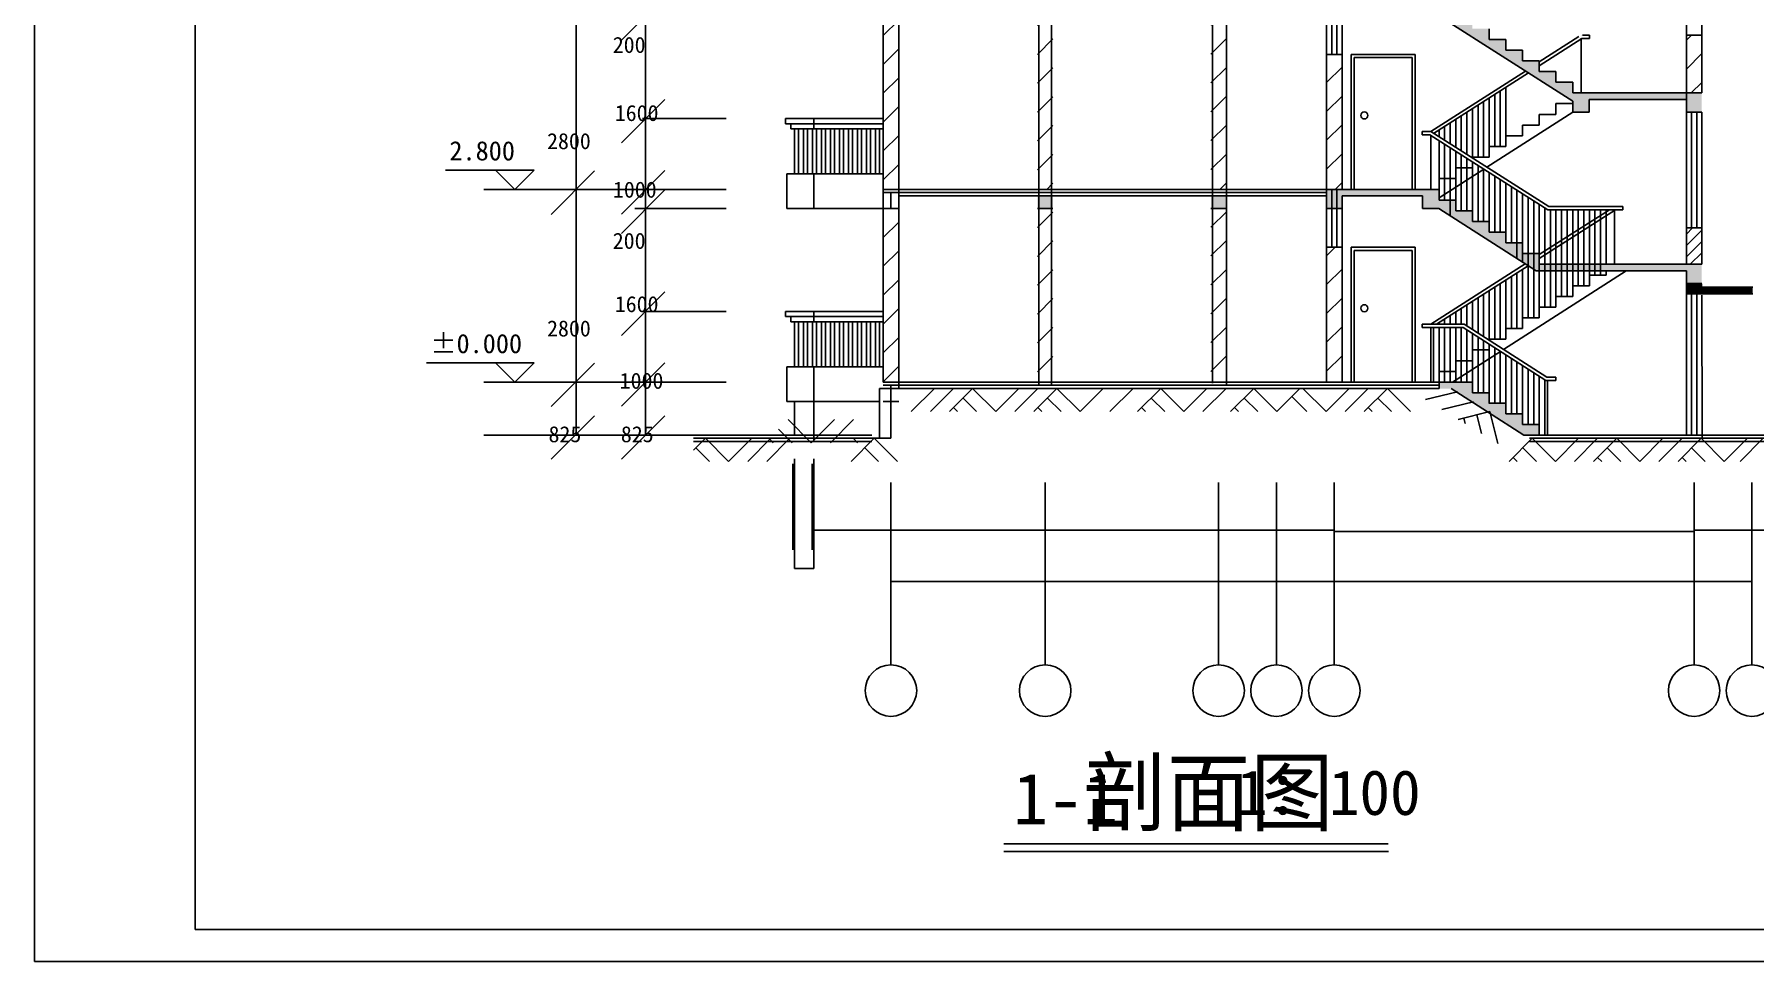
# Model space of a CAD drawing. Header units: metres. Extents: x 338339 to 1133840, y -479113 to 96125.
# Drawn here: x 479256 to 506030, y -217466 to -203035 of the extents above; entities that cross this region are included whole.
import ezdxf

# ---------------------------------------------------------------- set-up
doc = ezdxf.new("R2010")
doc.units = ezdxf.units.M
for name, color, linetype in [('AXIS', 3, 'Continuous'), ('PUB_DIM', 3, 'Continuous'), ('PUB_TEXT', 7, 'Continuous'), ('PUB_TITLE', 4, 'Continuous')]:
    doc.layers.add(name, color=color, linetype=linetype)
doc.dimstyles.get("Standard").update_dxf_attribs({"dimtxt": 2.5, "dimasz": 2.5, "dimexe": 1.25, "dimexo": 0.625, "dimtad": 1, "dimcen": 2.5, "dimazin": 3, "dimtfac": 1, "dimtmove": 0, "dimatfit": 3})
pattern_1 = [(45, (0, 0), (-224.5064, 224.5064), [])]

# ---------------------------------------------------------------- blocks, each defined once
blk = doc.blocks.new('_AXISO')
blk.add_circle((0, 0), 0.5)
blk = doc.blocks.new('*D368')
for p, q in [((505988.17, -211048.69), (505988.17, -210748.69)), ((505988.42, -210748.69), (506586.17, -210748.69)), ((506590.17, -210748.69), (507187.92, -210748.69)), ((507188.17, -211048.69), (507188.17, -210748.69))]:
    blk.add_line(p, q)
at = {"layer": 'Defpoints'}
for p in [(505988.17, -210748.69), (505988.17, -211048.69), (507188.17, -211048.69)]:
    blk.add_point(p, dxfattribs=at)
at = {"layer": 'PUB_DIM', "insert": (506588.17, -210748.69), "char_height": 1, "attachment_point": 5}
blk.add_mtext('1200', dxfattribs=at)
blk = doc.blocks.new('*D369')
for p, q in [((491388.17, -211048.69), (491388.17, -210748.69)), ((491388.42, -210748.69), (491986.17, -210748.69)), ((491990.17, -210748.69), (492587.92, -210748.69)), ((492588.17, -211048.69), (492588.17, -210748.69))]:
    blk.add_line(p, q)
at = {"layer": 'Defpoints'}
for p in [(491388.17, -210748.69), (491388.17, -211048.69), (492588.17, -211048.69)]:
    blk.add_point(p, dxfattribs=at)
at = {"layer": 'PUB_DIM', "insert": (491988.17, -210748.69), "char_height": 1, "attachment_point": 5}
blk.add_mtext('1200', dxfattribs=at)
blk = doc.blocks.new('*D370')
for p, q in [((491088.17, -209639.96), (491088.17, -211348.69)), ((491388.17, -209639.96), (491388.17, -211348.69)), ((491088.42, -211348.69), (491236.67, -211348.69)), ((491239.67, -211348.69), (491387.92, -211348.69))]:
    blk.add_line(p, q)
at = {"layer": 'Defpoints'}
for p in [(491088.17, -209639.96), (491388.17, -209639.96), (491088.17, -211348.69)]:
    blk.add_point(p, dxfattribs=at)
at = {"layer": 'PUB_DIM', "insert": (491238.17, -211348.69), "char_height": 1, "attachment_point": 5}
blk.add_mtext('300', dxfattribs=at)
blk = doc.blocks.new('*D371')
for p, q in [((492588.17, -210010.9), (492588.17, -211548.69)), ((505988.17, -210010.9), (505988.17, -211548.69)), ((492588.42, -211548.69), (499285.67, -211548.69)), ((499290.67, -211548.69), (505987.92, -211548.69))]:
    blk.add_line(p, q)
at = {"layer": 'Defpoints'}
for p in [(492588.17, -210010.9), (505988.17, -210010.9), (492588.17, -211548.69)]:
    blk.add_point(p, dxfattribs=at)
at = {"layer": 'AXIS', "insert": (499288.17, -211548.69), "char_height": 1, "attachment_point": 5}
blk.add_mtext('13400', dxfattribs=at)
blk = doc.blocks.new('*D372')
for p, q in [((505088.17, -210010.9), (505088.17, -210748.69)), ((505988.17, -210010.9), (505988.17, -210748.69)), ((505088.42, -210748.69), (505536.67, -210748.69)), ((505539.67, -210748.69), (505987.92, -210748.69))]:
    blk.add_line(p, q)
at = {"layer": 'Defpoints'}
for p in [(505088.17, -210010.9), (505988.17, -210010.9), (505088.17, -210748.69)]:
    blk.add_point(p, dxfattribs=at)
at = {"layer": 'AXIS', "insert": (505538.17, -210748.69), "char_height": 1, "attachment_point": 5}
blk.add_mtext('900', dxfattribs=at)
blk = doc.blocks.new('*D373')
for p, q in [((498588.17, -210010.9), (498588.17, -210748.69)), ((499488.17, -210010.9), (499488.17, -210748.69)), ((498588.42, -210748.69), (499036.67, -210748.69)), ((499039.67, -210748.69), (499487.92, -210748.69))]:
    blk.add_line(p, q)
at = {"layer": 'Defpoints'}
for p in [(498588.17, -210010.9), (499488.17, -210010.9), (498588.17, -210748.69)]:
    blk.add_point(p, dxfattribs=at)
at = {"layer": 'AXIS', "insert": (499038.17, -210748.69), "char_height": 1, "attachment_point": 5}
blk.add_mtext('900', dxfattribs=at)
blk = doc.blocks.new('*D374')
for p, q in [((497688.17, -210010.9), (497688.17, -210748.69)), ((498588.17, -210010.9), (498588.17, -210748.69)), ((497688.42, -210748.69), (498136.67, -210748.69)), ((498139.67, -210748.69), (498587.92, -210748.69))]:
    blk.add_line(p, q)
at = {"layer": 'Defpoints'}
for p in [(497688.17, -210010.9), (498588.17, -210010.9), (497688.17, -210748.69)]:
    blk.add_point(p, dxfattribs=at)
at = {"layer": 'AXIS', "insert": (498138.17, -210748.69), "char_height": 1, "attachment_point": 5}
blk.add_mtext('900', dxfattribs=at)
blk = doc.blocks.new('*D375')
for p, q in [((494988.17, -210010.9), (494988.17, -210748.69)), ((497688.17, -210010.9), (497688.17, -210748.69)), ((494988.42, -210748.69), (496336.17, -210748.69)), ((496340.17, -210748.69), (497687.92, -210748.69))]:
    blk.add_line(p, q)
at = {"layer": 'Defpoints'}
for p in [(494988.17, -210010.9), (497688.17, -210010.9), (494988.17, -210748.69)]:
    blk.add_point(p, dxfattribs=at)
at = {"layer": 'AXIS', "insert": (496338.17, -210748.69), "char_height": 1, "attachment_point": 5}
blk.add_mtext('2700', dxfattribs=at)
blk = doc.blocks.new('*D376')
for p, q in [((492588.17, -210010.9), (492588.17, -210748.69)), ((494988.17, -210010.9), (494988.17, -210748.69)), ((492588.42, -210748.69), (493786.17, -210748.69)), ((493790.17, -210748.69), (494987.92, -210748.69))]:
    blk.add_line(p, q)
at = {"layer": 'Defpoints'}
for p in [(492588.17, -210010.9), (494988.17, -210010.9), (492588.17, -210748.69)]:
    blk.add_point(p, dxfattribs=at)
at = {"layer": 'AXIS', "insert": (493788.17, -210748.69), "char_height": 1, "attachment_point": 5}
blk.add_mtext('2400', dxfattribs=at)
blk = doc.blocks.new('*D377')
for p, q in [((499488.17, -211048.69), (499488.17, -210773.69)), ((499488.42, -210773.69), (502286.17, -210773.69)), ((502290.17, -210773.69), (505087.92, -210773.69)), ((505088.17, -211048.69), (505088.17, -210773.69))]:
    blk.add_line(p, q)
at = {"layer": 'Defpoints'}
for p in [(499488.17, -210773.69), (499488.17, -211048.69), (505088.17, -211048.69)]:
    blk.add_point(p, dxfattribs=at)
at = {"layer": 'PUB_DIM', "insert": (502288.17, -210773.69), "char_height": 1, "attachment_point": 5}
blk.add_mtext('5600', dxfattribs=at)

msp = doc.modelspace()

# ---------------------------------------------------------------- hatches: boundary and pattern name
h = msp.add_hatch()
h.set_pattern_fill('SOLID')
h.paths.add_polyline_path([(503203.17, -204076.8), (503203.17, -204246.65), (503453.17, -204246.65), (503453.17, -204046.65), (504968.17, -204046.65), (504968.17, -204246.65), (505208.17, -204246.65), (505208.17, -203946.65), (504938.17, -203946.65), (503198.17, -203946.65), (503198.17, -203779.99), (502938.17, -203779.99), (502938.17, -203613.32), (502678.17, -203613.32), (502678.17, -203446.65), (502418.17, -203446.65), (502418.17, -203279.99), (502158.17, -203279.99), (502158.17, -203113.32), (501898.17, -203113.32), (501898.17, -202946.65), (501638.17, -202946.65), (501638.17, -202779.99), (501378.17, -202779.99), (501378.17, -202613.32), (501118.17, -202613.32), (501118.17, -202446.65), (500858.17, -202446.65), (499368.17, -202446.65), (499368.17, -202746.65), (499608.17, -202746.65), (499608.17, -202546.65), (500863.17, -202546.65), (500863.17, -202746.65), (501113.17, -202746.65)])
h = msp.add_hatch()
h.set_pattern_fill('普通砖', scale=100)
h.set_pattern_definition(pattern_1)
h.paths.add_polyline_path([(492708.17, -202746.65), (492468.17, -202746.65), (492468.17, -205446.65), (492708.17, -205446.65)])
h = msp.add_hatch()
h.set_pattern_fill('普通砖', scale=100)
h.set_pattern_definition(pattern_1)
h.paths.add_polyline_path([(495108.17, -202746.65), (494868.17, -202746.65), (494868.17, -205446.65), (495108.17, -205446.65)])
h = msp.add_hatch()
h.set_pattern_fill('普通砖', scale=100)
h.set_pattern_definition(pattern_1)
h.paths.add_polyline_path([(497808.17, -202746.65), (497568.17, -202746.65), (497568.17, -205446.65), (497808.17, -205446.65)])
h = msp.add_hatch()
h.set_pattern_fill('普通砖', scale=100)
h.set_pattern_definition(pattern_1)
h.paths.add_polyline_path([(504968.17, -203946.65), (505208.17, -203946.65), (505208.17, -203046.65), (504968.17, -203046.65)])
h = msp.add_hatch()
h.set_pattern_fill('普通砖', scale=100)
h.set_pattern_definition(pattern_1)
h.paths.add_polyline_path([(499608.17, -203346.65), (499368.17, -203346.65), (499368.17, -205446.65), (499608.17, -205446.65)])
h = msp.add_hatch()
h.set_pattern_fill('SOLID')
h.paths.add_polyline_path([(497808.17, -205546.65), (497568.17, -205546.65), (497568.17, -205746.65), (497808.17, -205746.65)])
h.paths.add_polyline_path([(495108.17, -205546.65), (494868.17, -205546.65), (494868.17, -205746.65), (495108.17, -205746.65)])
h = msp.add_hatch()
h.set_pattern_fill('SOLID')
h.paths.add_polyline_path([(502678.17, -206446.65), (502418.17, -206446.65), (502418.17, -206279.99), (502158.17, -206279.99), (502158.17, -206113.32), (501898.17, -206113.32), (501898.17, -205946.65), (501638.17, -205946.65), (501638.17, -205779.99), (501378.17, -205779.99), (501378.17, -205613.32), (501118.17, -205613.32), (501118.17, -205446.65), (499368.17, -205446.65), (499368.17, -205746.65), (499608.17, -205746.65), (499608.17, -205546.65), (500863.17, -205546.65), (500863.17, -205746.65), (501113.17, -205746.65), (502632.04, -206713.32), (504968.17, -206713.32), (504968.17, -206913.32), (505208.17, -206913.32), (505208.17, -206613.32), (504938.17, -206613.32), (502678.17, -206613.32)])
h = msp.add_hatch()
h.set_pattern_fill('普通砖', scale=100)
h.set_pattern_definition(pattern_1)
h.paths.add_polyline_path([(492468.17, -208446.65), (492708.17, -208446.65), (492708.17, -205746.65), (492468.17, -205746.65)])
h = msp.add_hatch()
h.set_pattern_fill('普通砖', scale=100)
h.set_pattern_definition(pattern_1)
h.paths.add_polyline_path([(494868.17, -208446.65), (495108.17, -208446.65), (495108.17, -205746.65), (494868.17, -205746.65)])
h = msp.add_hatch()
h.set_pattern_fill('普通砖', scale=100)
h.set_pattern_definition(pattern_1)
h.paths.add_polyline_path([(497808.17, -205746.65), (497568.17, -205746.65), (497568.17, -208446.65), (497808.17, -208446.65)])
h = msp.add_hatch()
h.set_pattern_fill('普通砖', scale=100)
h.set_pattern_definition(pattern_1)
h.paths.add_polyline_path([(499608.17, -206346.65), (499368.17, -206346.65), (499368.17, -208446.65), (499608.17, -208446.65)])
h = msp.add_hatch()
h.set_pattern_fill('SOLID')
h.paths.add_polyline_path([(504968.17, -206913.32), (504968.17, -206946.65), (504968.17, -207071.65), (505208.17, -207071.65), (505208.17, -206913.32)])
h = msp.add_hatch()
h.set_pattern_fill('SOLID')
h.paths.add_polyline_path([(505208.17, -206971.65), (505208.17, -207071.65), (505988.17, -207071.65), (505988.17, -206971.65)])
h = msp.add_hatch()
h.set_pattern_fill('SOLID')
h.paths.add_polyline_path([(502158.17, -208776.65), (501898.17, -208776.65), (501898.17, -208611.65), (501638.17, -208611.65), (501638.17, -208446.65), (501378.17, -208446.65), (501118.17, -208446.65), (501118.17, -208546.65), (501305.32, -208546.65), (502436.32, -209271.65), (502678.17, -209271.65), (502678.17, -209106.65), (502418.17, -209106.65), (502418.17, -208941.65), (502158.17, -208941.65)])

# ---------------------------------------------------------------- linework, layer by layer
for p, q in [((499368.17, -196746.65), (499368.17, -206354.2)), ((504968.17, -206613.32), (504968.17, -198234.77)), ((505208.17, -201246.65), (505208.17, -203073.1)), ((492468.17, -205446.65), (492468.17, -202546.65)), ((492708.17, -205446.65), (492708.17, -202546.65)), ((499448.17, -202446.65), (499448.17, -203346.65)), ((499528.17, -202446.65), (499528.17, -203346.65)), ((499608.17, -205446.65), (499608.17, -202546.65)), ((501113.17, -202746.65), (503203.17, -204076.8)), ((501898.17, -203113.32), (501898.17, -202946.65)), ((501898.17, -203113.32), (502158.17, -203113.32)), ((502158.17, -203279.99), (502158.17, -203113.32)), ((502678.17, -203463.44), (503292.98, -203069.33)), ((502678.17, -203522.83), (503343, -203096.65)), ((503328.17, -203046.65), (503328.35, -203046.65)), ((503328.17, -203946.65), (503328.17, -203091.67)), ((503328.17, -203946.65), (503328.17, -203096.65)), ((503328.17, -203946.65), (503328.17, -203106.16)), ((503328.17, -203946.65), (503328.17, -203106.16)), ((503328.17, -203946.65), (503328.17, -203106.16)), ((503336.02, -203096.65), (503458.17, -203096.65)), ((503336.02, -203096.65), (503458.17, -203096.65)), ((503343, -203096.65), (503458.17, -203096.65)), ((503350.67, -203046.65), (503458.17, -203046.65)), ((503350.67, -203046.65), (503458.17, -203046.65)), ((503350.67, -203046.65), (503458.17, -203046.65)), ((503350.67, -203046.65), (503458.17, -203046.65)), ((503354.1, -203096.65), (503458.17, -203096.65)), ((503458.17, -203096.65), (503458.17, -203046.65)), ((503458.17, -203096.65), (503458.17, -203046.65)), ((504968.17, -203046.65), (505208.17, -203046.65)), ((499608.17, -203346.65), (499368.17, -203346.65)), ((499748.17, -203346.65), (500748.17, -203346.65)), ((499748.17, -205446.65), (499748.17, -203346.65)), ((499798.17, -205446.65), (499798.17, -203396.65)), ((499798.17, -203396.65), (500698.17, -203396.65)), ((500698.17, -205446.65), (500698.17, -203396.65)), ((500748.17, -205446.65), (500748.17, -203346.65)), ((502158.17, -203279.99), (502418.17, -203279.99)), ((502418.17, -203446.65), (502418.17, -203279.99)), ((502418.17, -203446.65), (502678.17, -203446.65)), ((502678.17, -203613.32), (502678.17, -203446.65)), ((500988.26, -204546.71), (502462.23, -203606.38)), ((501034.58, -204576.41), (502508.78, -203635.93)), ((502678.17, -203613.32), (502938.17, -203613.32)), ((502938.17, -203779.99), (502938.17, -203613.32)), ((501984.84, -204779.99), (501984.84, -203970.19)), ((502071.5, -204779.99), (502071.5, -203914.9)), ((502158.17, -204613.32), (502158.17, -203859.61)), ((502938.17, -203779.99), (503198.17, -203779.99)), ((503198.17, -203779.99), (503198.17, -203946.65)), ((503198.17, -203946.65), (504938.17, -203946.65)), ((504938.17, -203946.65), (505208.17, -203946.65)), ((504968.17, -203946.65), (505208.17, -203946.65)), ((501551.5, -204904.33), (501551.5, -204246.64)), ((501638.17, -204959.35), (501638.17, -204191.35)), ((501724.84, -204946.65), (501724.84, -204136.06)), ((501811.5, -204946.65), (501811.5, -204080.77)), ((501864.23, -205102.89), (503203.17, -204246.65)), ((501898.17, -204779.99), (501898.17, -204025.48)), ((502678.17, -204279.99), (502938.17, -204279.99)), ((502678.17, -204446.65), (502678.17, -204279.99)), ((502938.17, -204113.32), (503198.17, -204113.32)), ((502938.17, -204279.99), (502938.17, -204113.32)), ((502938.17, -204113.32), (503198.17, -204113.32)), ((502938.17, -204113.32), (503198.17, -204113.32)), ((502938.17, -204113.32), (503198.17, -204113.32)), ((503198.17, -204113.32), (503198.17, -204073.64)), ((503198.17, -204113.32), (503198.17, -204079.99)), ((503203.17, -204076.8), (503203.17, -204246.65)), ((503203.17, -204086.4), (503203.17, -204246.65)), ((503203.17, -204246.65), (503453.17, -204246.65)), ((503453.17, -204246.65), (503453.17, -204046.65)), ((503453.17, -204046.65), (503453.17, -204246.65)), ((503453.17, -204046.65), (503453.17, -204246.65)), ((503453.17, -204046.65), (504968.17, -204046.65)), ((504968.17, -204246.65), (505208.17, -204246.65)), ((504968.17, -204246.65), (505208.17, -204246.65)), ((505048.17, -206046.65), (505048.17, -204246.65)), ((505128.17, -206046.65), (505128.17, -204246.65)), ((505208.17, -204246.65), (505208.17, -206059.35)), ((490022.43, -204346.65), (488720.59, -204346.65)), ((492468.17, -204346.65), (490948.17, -204346.65)), ((490948.17, -204426.65), (490948.17, -204346.65)), ((492468.17, -204426.65), (490948.17, -204426.65)), ((491248.17, -204346.65), (490968.17, -204346.65)), ((491388.17, -204426.65), (490968.17, -204426.65)), ((491028.17, -204506.65), (491028.17, -204426.65)), ((491028.17, -204506.65), (491028.17, -204426.65)), ((492468.17, -204506.65), (491028.17, -204506.65)), ((491388.17, -204506.65), (491028.17, -204506.65)), ((491088.17, -205206.65), (491088.17, -204506.65)), ((491088.17, -205206.65), (491088.17, -204506.65)), ((491148.17, -205206.65), (491148.17, -204506.65)), ((491228.17, -205206.65), (491228.17, -204506.65)), ((491388.17, -204346.65), (491248.17, -204346.65)), ((491388.17, -204426.65), (491248.17, -204426.65)), ((491288.17, -205206.65), (491288.17, -204506.65)), ((491388.17, -204506.65), (491328.17, -204506.65)), ((491368.17, -205206.65), (491368.17, -204506.65)), ((491388.17, -204506.65), (491388.17, -204346.65)), ((491428.17, -205206.65), (491428.17, -204506.65)), ((491508.17, -205206.65), (491508.17, -204506.65)), ((491568.17, -205206.65), (491568.17, -204506.65)), ((491648.17, -205206.65), (491648.17, -204506.65)), ((491708.17, -205206.65), (491708.17, -204506.65)), ((491788.17, -205206.65), (491788.17, -204506.65)), ((491848.17, -205206.65), (491848.17, -204506.65)), ((491928.17, -205206.65), (491928.17, -204506.65)), ((491988.17, -205206.65), (491988.17, -204506.65)), ((492068.17, -205206.65), (492068.17, -204506.65)), ((492128.17, -205206.65), (492128.17, -204506.65)), ((492208.17, -205206.65), (492208.17, -204506.65)), ((492268.17, -205206.65), (492268.17, -204506.65)), ((492348.17, -205206.65), (492348.17, -204506.65)), ((492408.17, -205206.65), (492408.17, -204506.65)), ((500858.17, -204546.65), (500988.17, -204546.65)), ((500858.17, -204596.65), (500858.17, -204546.65)), ((500988.26, -204546.71), (502825.67, -205713.32)), ((501118.17, -204629.19), (501118.17, -204523.08)), ((501204.84, -204684.22), (501204.84, -204467.79)), ((501291.5, -204739.25), (501291.5, -204412.5)), ((501378.17, -204794.27), (501378.17, -204357.21)), ((501464.84, -204849.3), (501464.84, -204301.93)), ((502418.17, -204613.32), (502418.17, -204446.65)), ((502418.17, -204446.65), (502678.17, -204446.65)), ((500858.17, -204596.65), (500973.52, -204596.65)), ((500973.52, -204596.65), (502811.02, -205763.32)), ((500988.17, -205446.65), (500988.17, -204606.04)), ((501118.17, -205446.65), (501118.17, -204688.49)), ((501204.84, -205613.32), (501204.84, -204743.52)), ((501291.5, -205860.15), (501291.5, -204798.55)), ((501898.17, -204946.65), (501898.17, -204779.99)), ((501898.17, -204779.99), (502158.17, -204779.99)), ((502158.17, -204779.99), (502158.17, -204613.32)), ((502158.17, -204613.32), (502418.17, -204613.32)), ((501378.17, -205779.99), (501378.17, -204853.57)), ((501464.84, -205779.99), (501464.84, -204908.6)), ((501551.5, -205779.99), (501551.5, -204963.63)), ((501638.17, -204946.65), (501898.17, -204946.65)), ((501638.17, -204959.35), (501638.17, -204946.65)), ((501638.17, -205113.32), (501638.17, -205018.65)), ((501638.17, -205779.99), (501638.17, -205018.65)), ((501724.84, -205946.65), (501724.84, -205073.68)), ((501724.84, -205779.99), (501724.84, -205073.68)), ((490968.17, -205206.65), (492468.17, -205206.65)), ((490968.17, -205746.65), (490968.17, -205206.65)), ((490968.17, -205746.65), (490968.17, -205206.65)), ((491268.17, -205206.65), (490968.17, -205206.65)), ((491268.17, -205206.65), (492468.17, -205206.65)), ((491388.17, -205746.65), (491388.17, -205206.65)), ((501118.17, -205579.99), (501817.7, -205132.64)), ((501118.17, -205279.99), (501378.17, -205279.99)), ((501118.17, -205446.65), (501118.17, -205279.99)), ((501378.17, -205113.32), (501638.17, -205113.32)), ((501378.17, -205279.99), (501378.17, -205113.32)), ((501811.5, -205946.65), (501811.5, -205128.71)), ((501898.17, -205946.65), (501898.17, -205183.73)), ((501984.84, -206113.32), (501984.84, -205238.76)), ((502071.5, -206113.32), (502071.5, -205293.79)), ((502158.17, -206113.32), (502158.17, -205348.81)), ((490022.43, -205446.65), (486253.35, -205446.65)), ((492468.17, -205446.65), (501118.17, -205446.65)), ((492468.17, -205446.65), (501118.17, -205446.65)), ((492468.17, -208446.65), (492468.17, -205546.65)), ((492708.17, -208446.65), (492708.17, -205546.65)), ((492708.17, -205546.65), (499368.17, -205546.65)), ((499338.17, -205546.65), (499368.17, -205546.65)), ((499448.17, -205446.65), (499448.17, -206346.65)), ((499528.17, -205446.65), (499528.17, -206346.65)), ((499608.17, -208446.65), (499608.17, -205546.65)), ((499608.17, -205546.65), (500863.17, -205546.65)), ((500858.17, -205446.65), (501118.17, -205446.65)), ((500858.17, -205446.65), (501118.17, -205446.65)), ((500863.17, -205746.65), (500863.17, -205546.65)), ((501118.17, -205613.32), (501118.17, -205446.65)), ((501118.17, -205613.32), (501378.17, -205613.32)), ((501378.17, -205779.99), (501378.17, -205613.32)), ((502244.84, -206279.99), (502244.84, -205403.84)), ((502331.5, -206522.04), (502331.5, -205458.86)), ((502418.17, -206577.2), (502418.17, -205513.89)), ((502504.84, -206632.36), (502504.84, -205568.92)), ((490022.43, -205746.65), (488601.53, -205746.65)), ((490968.17, -205746.65), (492408.17, -205746.65)), ((490968.17, -205746.65), (492408.17, -205746.65)), ((491268.17, -205746.65), (492468.17, -205746.65)), ((492468.17, -205746.65), (492708.17, -205746.65)), ((495108.17, -205746.65), (494868.17, -205746.65)), ((497808.17, -205746.65), (497568.17, -205746.65)), ((499368.17, -205746.65), (499608.17, -205746.65)), ((500863.17, -205746.65), (501113.17, -205746.65)), ((501113.17, -205746.65), (502632.04, -206713.32)), ((501378.17, -205779.99), (501638.17, -205779.99)), ((501638.17, -205946.65), (501638.17, -205779.99)), ((502591.5, -207446.65), (502591.5, -205623.94)), ((502678.17, -207279.99), (502678.17, -205678.97)), ((502678.17, -206522.83), (503863, -205763.32)), ((502678.17, -206463.44), (503770.35, -205763.32)), ((502764.84, -207279.99), (502764.84, -205734)), ((502811.02, -205763.32), (503978.17, -205763.32)), ((502825.67, -205713.32), (503978.17, -205713.32)), ((502851.5, -207279.99), (502851.5, -205763.32)), ((502938.17, -207113.32), (502938.17, -205763.32)), ((503024.84, -207113.32), (503024.84, -205763.32)), ((503111.5, -207113.32), (503111.5, -205763.32)), ((503198.17, -206946.65), (503198.17, -205763.32)), ((503284.84, -206946.65), (503284.84, -205763.32)), ((503350.67, -205713.32), (503978.17, -205713.32)), ((503371.5, -206946.65), (503371.5, -205763.32)), ((503458.17, -206779.99), (503458.17, -205763.32)), ((503544.84, -206779.99), (503544.84, -205763.32)), ((503631.5, -206779.99), (503631.5, -205763.32)), ((503718.17, -206613.32), (503718.17, -205763.32)), ((503848.17, -206613.32), (503848.17, -205763.32)), ((503978.17, -205763.32), (503978.17, -205713.32)), ((501638.17, -205946.65), (501898.17, -205946.65)), ((501898.17, -206113.32), (501898.17, -205946.65)), ((501898.17, -206113.32), (502158.17, -206113.32)), ((502158.17, -206279.99), (502158.17, -206113.32)), ((504968.17, -206046.65), (505208.17, -206046.65)), ((504968.17, -206142.85), (505064.36, -206046.65)), ((504968.17, -206319.62), (505208.17, -206079.62)), ((499608.17, -206346.65), (499368.17, -206346.65)), ((499748.17, -208446.65), (499748.17, -206346.65)), ((499748.17, -206346.65), (500748.17, -206346.65)), ((499798.17, -206396.65), (500698.17, -206396.65)), ((499798.17, -208446.65), (499798.17, -206396.65)), ((500698.17, -208446.65), (500698.17, -206396.65)), ((500748.17, -208446.65), (500748.17, -206346.65)), ((502158.17, -206279.99), (502418.17, -206279.99)), ((502418.17, -206446.65), (502418.17, -206279.99)), ((504968.17, -206496.4), (505208.17, -206256.4)), ((500988.26, -207546.71), (502457.26, -206605.05)), ((501081, -207546.65), (502503.58, -206634.74)), ((502418.17, -206446.65), (502678.17, -206446.65)), ((502418.17, -207446.65), (502418.17, -206689.49)), ((502504.84, -207446.65), (502504.84, -206632.36)), ((502678.17, -206613.32), (502678.17, -206446.65)), ((502678.17, -206613.32), (504938.17, -206613.32)), ((503978.17, -206613.32), (503718.17, -206613.32)), ((504938.17, -206613.32), (505208.17, -206613.32)), ((505028.03, -206613.32), (505208.17, -206433.18)), ((505204.8, -206613.32), (505208.17, -206609.95)), ((502071.5, -207779.99), (502071.5, -206911.72)), ((502119.17, -207938.32), (504030.17, -206713.32)), ((502158.17, -207779.99), (502158.17, -206856.16)), ((502244.84, -207613.32), (502244.84, -206800.61)), ((502331.5, -207613.32), (502331.5, -206745.05)), ((502632.04, -206713.32), (504968.17, -206713.32)), ((503198.17, -207113.32), (503198.17, -206946.65)), ((503198.17, -206946.65), (503458.17, -206946.65)), ((503718.17, -206779.99), (503458.17, -206779.99)), ((503458.17, -206779.99), (503458.17, -206946.65)), ((503718.17, -206779.99), (503718.17, -206713.32)), ((504968.17, -206946.65), (504968.17, -206713.32)), ((504968.17, -209271.65), (504968.17, -206913.32)), ((504968.17, -206913.32), (505208.17, -206913.32)), ((501638.17, -207629.99), (501638.17, -207189.49)), ((501724.84, -207685.54), (501724.84, -207133.94)), ((501811.5, -207741.1), (501811.5, -207078.38)), ((501898.17, -207796.65), (501898.17, -207022.83)), ((501984.84, -207779.99), (501984.84, -206967.27)), ((502938.17, -207113.32), (503198.17, -207113.32)), ((502938.17, -207279.99), (502938.17, -207113.32)), ((502938.17, -207113.32), (503198.17, -207113.32)), ((504968.17, -207071.65), (505208.17, -207071.65)), ((505048.17, -209271.65), (505048.17, -207071.65)), ((505128.17, -209271.65), (505128.17, -207071.65)), ((505208.17, -206971.65), (506004.8, -206971.65)), ((505208.17, -206971.65), (505988.17, -206971.65)), ((505208.17, -207071.65), (506004.8, -207071.65)), ((505988.17, -207071.65), (505208.17, -207071.65)), ((505209.32, -207095.24), (505212.25, -209309.91)), ((490022.43, -207346.65), (488740.59, -207346.65)), ((490948.17, -207426.65), (490948.17, -207346.65)), ((492468.17, -207346.65), (490948.17, -207346.65)), ((492468.17, -207426.65), (490948.17, -207426.65)), ((491248.17, -207346.65), (490968.17, -207346.65)), ((491388.17, -207426.65), (490968.17, -207426.65)), ((491028.17, -207506.65), (491028.17, -207426.65)), ((491028.17, -207506.65), (491028.17, -207426.65)), ((491388.17, -207346.65), (491248.17, -207346.65)), ((491388.17, -207426.65), (491248.17, -207426.65)), ((491388.17, -207506.65), (491388.17, -207346.65)), ((501204.84, -207546.65), (501204.84, -207467.27)), ((501291.5, -207546.65), (501291.5, -207411.72)), ((501378.17, -207546.65), (501378.17, -207356.16)), ((501464.84, -207546.65), (501464.84, -207300.61)), ((501551.5, -207574.43), (501551.5, -207245.05)), ((502418.17, -207446.65), (502678.17, -207446.65)), ((502418.17, -207613.32), (502418.17, -207446.65)), ((502678.17, -207446.65), (502678.17, -207279.99)), ((502678.17, -207279.99), (502938.17, -207279.99)), ((491388.17, -207506.65), (491028.17, -207506.65)), ((492468.17, -207506.65), (491028.17, -207506.65)), ((491088.17, -208206.65), (491088.17, -207506.65)), ((491088.17, -208206.65), (491088.17, -207506.65)), ((491148.17, -208206.65), (491148.17, -207506.65)), ((491228.17, -208206.65), (491228.17, -207506.65)), ((491288.17, -208206.65), (491288.17, -207506.65)), ((491388.17, -207506.65), (491328.17, -207506.65)), ((491368.17, -208206.65), (491368.17, -207506.65)), ((491428.17, -208206.65), (491428.17, -207506.65)), ((491508.17, -208206.65), (491508.17, -207506.65)), ((491568.17, -208206.65), (491568.17, -207506.65)), ((491648.17, -208206.65), (491648.17, -207506.65)), ((491708.17, -208206.65), (491708.17, -207506.65)), ((491788.17, -208206.65), (491788.17, -207506.65)), ((491848.17, -208206.65), (491848.17, -207506.65)), ((491928.17, -208206.65), (491928.17, -207506.65)), ((491988.17, -208206.65), (491988.17, -207506.65)), ((492068.17, -208206.65), (492068.17, -207506.65)), ((492128.17, -208206.65), (492128.17, -207506.65)), ((492208.17, -208206.65), (492208.17, -207506.65)), ((492268.17, -208206.65), (492268.17, -207506.65)), ((492348.17, -208206.65), (492348.17, -207506.65)), ((492408.17, -208206.65), (492408.17, -207506.65)), ((500858.17, -207596.65), (500858.17, -207546.65)), ((500858.17, -207546.65), (501508.17, -207546.65)), ((500858.17, -207596.65), (501493.52, -207596.65)), ((500988.17, -208446.65), (500988.17, -207606.04)), ((500988.17, -208446.65), (500988.17, -207606.04)), ((501031.5, -208446.65), (501031.5, -207596.65)), ((501118.17, -207546.65), (501118.17, -207522.83)), ((501118.17, -208446.65), (501118.17, -207596.65)), ((501204.84, -208446.65), (501204.84, -207596.65)), ((501291.5, -208446.65), (501291.5, -207596.65)), ((501378.17, -208446.65), (501378.17, -207596.65)), ((501464.84, -208446.65), (501464.84, -207596.65)), ((501493.52, -207596.65), (502780.52, -208421.65)), ((501508.17, -207546.65), (502795.17, -208371.65)), ((501551.5, -208446.65), (501551.5, -207633.82)), ((501638.17, -208611.65), (501638.17, -207689.38)), ((501638.17, -207963.32), (501638.17, -207689.38)), ((501724.84, -208611.65), (501724.84, -207744.93)), ((501724.84, -207946.65), (501724.84, -207744.93)), ((502158.17, -207613.32), (502418.17, -207613.32)), ((502158.17, -207779.99), (502158.17, -207613.32)), ((501326.17, -208446.65), (502072.84, -207968.02)), ((501638.17, -207946.65), (501898.17, -207946.65)), ((501638.17, -207963.32), (501638.17, -207946.65)), ((501638.17, -208113.32), (501638.17, -208022.71)), ((501811.5, -208611.65), (501811.5, -207800.49)), ((501811.5, -207946.65), (501811.5, -207800.49)), ((501898.17, -207779.99), (502158.17, -207779.99)), ((501898.17, -207796.65), (501898.17, -207779.99)), ((501898.17, -207946.65), (501898.17, -207856.04)), ((501898.17, -208611.65), (501898.17, -207856.04)), ((501898.17, -207946.65), (501898.17, -207856.04)), ((501984.84, -208776.65), (501984.84, -207911.6)), ((502071.5, -208776.65), (502071.5, -207967.16)), ((502158.17, -208776.65), (502158.17, -208022.71)), ((491268.17, -208206.65), (490968.17, -208206.65)), ((490968.17, -208746.65), (490968.17, -208206.65)), ((490968.17, -208746.65), (490968.17, -208206.65)), ((490968.17, -208206.65), (492468.17, -208206.65)), ((491268.17, -208206.65), (492468.17, -208206.65)), ((491388.17, -208746.65), (491388.17, -208206.65)), ((501118.17, -208446.65), (501118.17, -208279.99)), ((501118.17, -208279.99), (501378.17, -208279.99)), ((501378.17, -208279.99), (501378.17, -208113.32)), ((501378.17, -208113.32), (501638.17, -208113.32)), ((502244.84, -208941.65), (502244.84, -208078.27)), ((502331.5, -208941.65), (502331.5, -208133.82)), ((502418.17, -208941.65), (502418.17, -208189.38)), ((502504.84, -209106.65), (502504.84, -208244.93)), ((490022.43, -208446.65), (486253.35, -208446.65)), ((492408.17, -208546.65), (501118.17, -208546.65)), ((492408.17, -209321.65), (492408.17, -208546.65)), ((492468.17, -208446.65), (501118.17, -208446.65)), ((492708.17, -208546.65), (499368.17, -208546.65)), ((492904.17, -208906.65), (493264.17, -208546.65)), ((493201.16, -208906.65), (493561.16, -208546.65)), ((493498.14, -208906.65), (493858.14, -208546.65)), ((494218.14, -208906.65), (493858.14, -208546.65)), ((494218.14, -208906.65), (494578.14, -208546.65)), ((494515.13, -208906.65), (494875.13, -208546.65)), ((494812.11, -208906.65), (495172.11, -208546.65)), ((495532.11, -208906.65), (495172.11, -208546.65)), ((495532.11, -208906.65), (495892.11, -208546.65)), ((495995.71, -208906.65), (496355.71, -208546.65)), ((496426.08, -208906.65), (496786.08, -208546.65)), ((497146.08, -208906.65), (496786.08, -208546.65)), ((497146.08, -208906.65), (497506.08, -208546.65)), ((497443.07, -208906.65), (497803.07, -208546.65)), ((497873.44, -208906.65), (498233.44, -208546.65)), ((498593.44, -208906.65), (498233.44, -208546.65)), ((498593.44, -208906.65), (498953.44, -208546.65)), ((499360.05, -208906.65), (499000.05, -208546.65)), ((499360.05, -208906.65), (499720.05, -208546.65)), ((499657.04, -208906.65), (500017.04, -208546.65)), ((499954.02, -208906.65), (500314.02, -208546.65)), ((500674.02, -208906.65), (500314.02, -208546.65)), ((501031.5, -208446.65), (501638.17, -208446.65)), ((501118.17, -208496.65), (501118.17, -208446.65)), ((501118.17, -208446.65), (501118.17, -208546.65)), ((501118.17, -208446.65), (501118.17, -208496.65)), ((501305.32, -208546.65), (502436.32, -209271.65)), ((501378.17, -208446.65), (501508.17, -208446.65)), ((501378.17, -208446.65), (501508.17, -208446.65)), ((501378.17, -208446.65), (501638.17, -208446.65)), ((502417.99, -208421.65), (502417.99, -208371.65)), ((502417.99, -208421.65), (502417.99, -208371.65)), ((502591.5, -209106.65), (502591.5, -208300.49)), ((502678.17, -209106.65), (502678.17, -208356.04)), ((502764.84, -209271.65), (502764.84, -208411.6)), ((502780.52, -208421.65), (502937.99, -208421.65)), ((502795.17, -208371.65), (502937.99, -208371.65)), ((502807.99, -208371.65), (502937.99, -208371.65)), ((502808.17, -209271.65), (502808.17, -208421.65)), ((502815.84, -208421.65), (502937.99, -208421.65)), ((502815.84, -208421.65), (502937.99, -208421.65)), ((502830.49, -208371.65), (502937.99, -208371.65)), ((502830.49, -208371.65), (502937.99, -208371.65)), ((502833.92, -208421.65), (502937.99, -208421.65)), ((502937.99, -208371.65), (502937.99, -208421.65)), ((490968.17, -208746.65), (492408.17, -208746.65)), ((490968.17, -208746.65), (492408.17, -208746.65)), ((491088.17, -209271.65), (491088.17, -208746.65)), ((491268.17, -208746.65), (492408.17, -208746.65)), ((491388.17, -209371.65), (491388.17, -208746.65)), ((492468.17, -208746.65), (492708.17, -208746.65)), ((493921.16, -208906.65), (493709.65, -208695.15)), ((495235.13, -208906.65), (495023.62, -208695.15)), ((496849.1, -208906.65), (496637.59, -208695.15)), ((498296.45, -208906.65), (498084.95, -208695.15)), ((499063.07, -208906.65), (498828.25, -208671.84)), ((500377.04, -208906.65), (500165.53, -208695.15)), ((500908.83, -208719.52), (501403.31, -208598.33)), ((501162.78, -208873.49), (501657.27, -208752.3)), ((501638.17, -208611.65), (501898.17, -208611.65)), ((501898.17, -208611.65), (501898.17, -208776.65)), ((501898.17, -208779.99), (501898.17, -208613.32)), ((501898.17, -208776.65), (502158.17, -208776.65)), ((502158.17, -208776.65), (502158.17, -208941.65)), ((491348.28, -209389.57), (490988.28, -209029.57)), ((491348.28, -209389.57), (491708.28, -209029.57)), ((491645.26, -209389.57), (492005.26, -209029.57)), ((493624.17, -208906.65), (493561.16, -208843.64)), ((494938.14, -208906.65), (494875.13, -208843.64)), ((496552.11, -208906.65), (496489.1, -208843.64)), ((497999.47, -208906.65), (497936.45, -208843.64)), ((500080.05, -208906.65), (500017.04, -208843.64)), ((501416.74, -209027.47), (501911.22, -208906.27)), ((501524.51, -209092.81), (501503.29, -209006.25)), ((501778.46, -209246.78), (501707.26, -208956.26)), ((502032.41, -209400.75), (501911.22, -208906.27)), ((502158.17, -208941.65), (502418.17, -208941.65)), ((502418.17, -208941.65), (502418.17, -209106.65)), ((489522.43, -209271.65), (486253.35, -209271.65)), ((489516.63, -209271.65), (489529.9, -209271.65)), ((489516.63, -209271.65), (492292.55, -209271.65)), ((489516.63, -209505.91), (489700.88, -209321.65)), ((490060.88, -209681.65), (489700.88, -209321.65)), ((490060.88, -209681.65), (490420.88, -209321.65)), ((490357.87, -209681.65), (490717.87, -209321.65)), ((490654.85, -209681.65), (491014.85, -209321.65)), ((490754.31, -209389.57), (490691.29, -209326.56)), ((491051.29, -209389.57), (490839.78, -209178.07)), ((491968.82, -209681.65), (492328.82, -209321.65)), ((492068.28, -209389.57), (492005.26, -209326.56)), ((492688.82, -209681.65), (492328.82, -209321.65)), ((502209.69, -209681.65), (502569.69, -209321.65)), ((502418.17, -209106.65), (502678.17, -209106.65)), ((502436.32, -209271.65), (507989.3, -209271.65)), ((502436.32, -209271.65), (505026.65, -209271.65)), ((502929.69, -209681.65), (502569.69, -209321.65)), ((502678.17, -209271.65), (502678.17, -209106.65)), ((502929.69, -209681.65), (503289.69, -209321.65)), ((503226.67, -209681.65), (503586.67, -209321.65)), ((503523.66, -209681.65), (503883.66, -209321.65)), ((504243.66, -209681.65), (503883.66, -209321.65)), ((504243.66, -209681.65), (504603.66, -209321.65)), ((504540.64, -209681.65), (504900.64, -209321.65)), ((504837.63, -209681.65), (505197.63, -209321.65)), ((505557.63, -209681.65), (505197.63, -209321.65)), ((505557.63, -209681.65), (505917.63, -209321.65)), ((505804.53, -209681.65), (506164.53, -209321.65)), ((489516.63, -209371.65), (492292.55, -209371.65)), ((489763.9, -209681.65), (489552.39, -209470.15)), ((492391.84, -209681.65), (492180.33, -209470.15)), ((502335.72, -209681.65), (502272.7, -209618.64)), ((502632.7, -209681.65), (502421.2, -209470.15)), ((502528.87, -209371.65), (507989.3, -209371.65)), ((503649.69, -209681.65), (503586.67, -209618.64)), ((503946.67, -209681.65), (503735.17, -209470.15)), ((504963.66, -209681.65), (504900.64, -209618.64)), ((505260.64, -209681.65), (505049.14, -209470.15)), ((494344.9, -215752.99), (500334.18, -215752.99))]:
    msp.add_line(p, q)
for points in [[(497368.17, -192146.65), (497808.17, -192146.65), (497808.17, -208486.2)], [(497590.75, -208462.2), (497590.75, -192604.87), (497530.75, -192604.87), (497530.75, -192304.87), (497470.75, -192304.87), (497470.75, -192224.87), (497390.75, -192224.87), (497390.75, -192144.87), (497830.75, -192144.87)], [(492468.17, -208446.65), (492468.17, -195606.65), (492408.17, -195606.65), (492408.17, -195306.65), (492348.17, -195306.65), (492348.17, -195226.65), (492268.17, -195226.65), (492268.17, -195146.65), (492708.17, -195146.65), (492708.17, -208546.65)], [(494889.74, -197225.89), (494889.74, -197225.89), (494889.74, -208499.78)], [(495085.86, -197225.36), (495085.86, -197225.36), (495085.86, -208499.24)], [(504968.17, -203946.65), (504968.17, -203046.65), (505208.17, -203046.65), (505208.17, -203946.65)], [(499368.17, -205446.65), (499368.17, -203346.65), (499608.17, -203346.65), (499608.17, -205446.65)], [(492468.17, -205496.65), (499368.17, -205496.65)], [(492588.17, -205746.65), (492588.17, -205496.65)], [(504968.17, -206613.32), (504968.17, -206046.65), (505208.17, -206046.65), (505208.17, -206613.32)], [(499368.17, -208446.65), (499368.17, -206346.65), (499608.17, -206346.65), (499608.17, -208446.65)], [(505208.17, -206971.65), (505988.17, -206971.65), (505988.17, -207071.65), (505208.17, -207071.65)], [(492468.17, -208496.65), (501118.17, -208496.65)], [(492588.17, -209321.65), (492588.17, -208496.65)], [(492588.17, -209321.65), (489516.63, -209321.65)], [(508489.61, -209321.65), (502526.18, -209321.65)], [(494344.9, -215632.99), (500325.88, -215632.99)]]:
    msp.add_lwpolyline(points)
for centre in [(499956.04, -204296.65), (499956.04, -207296.65)]:
    msp.add_circle(centre, 55)
at = {"layer": 'AXIS'}
for p, q in [((489070.06, -202449.33), (488392.2, -203126.68)), ((489070.06, -204047.13), (488392.2, -204724.48)), ((487976.22, -205158.38), (487298.35, -205835.73)), ((489070.06, -205153.97), (488392.2, -205831.32)), ((489070.06, -205456.43), (488392.2, -206133.79)), ((489070.06, -207044.18), (488392.2, -207721.53)), ((487976.22, -208150.01), (487298.35, -208827.36)), ((489070.06, -208144.57), (488392.2, -208821.92)), ((487976.22, -208969.75), (487298.35, -209647.11)), ((489070.06, -208969.75), (488392.2, -209647.11)), ((491061.6, -211056.61), (491061.6, -209718.82)), ((491361.6, -211056.61), (491361.6, -209718.82)), ((492588.17, -212848.69), (492588.17, -210010.9)), ((494988.17, -212848.69), (494988.17, -210010.9)), ((497688.17, -212848.69), (497688.17, -210010.9)), ((498588.17, -212848.69), (498588.17, -210010.9)), ((499488.17, -212848.69), (499488.17, -210010.9)), ((505088.17, -212848.69), (505088.17, -210010.9)), ((505988.17, -212848.69), (505988.17, -210010.9))]:
    msp.add_line(p, q, dxfattribs=at)
at = {"layer": 'PUB_DIM'}
for p, q in [((487688.49, -189210.44), (487688.49, -209266.59)), ((488767.89, -209270.71), (488767.89, -189198.37)), ((486735.33, -205146.65), (485655.33, -205146.65)), ((487035.33, -205146.65), (486435.33, -205146.65)), ((486435.33, -205146.65), (486735.33, -205446.65)), ((486735.33, -205446.65), (487035.33, -205146.65)), ((486735.33, -208146.65), (485358.19, -208146.65)), ((487035.33, -208146.65), (486435.33, -208146.65)), ((486435.33, -208146.65), (486735.33, -208446.65)), ((486735.33, -208446.65), (487035.33, -208146.65))]:
    msp.add_line(p, q, dxfattribs=at)
at = {"layer": 'PUB_TITLE'}
for points in [[(479256.41, -217465.67), (479256.41, -187765.67), (521256.41, -187765.67), (521256.41, -217465.67)], [(481756.41, -216965.67), (520756.41, -216965.67), (520756.41, -188265.67), (481756.41, -188265.67)]]:
    msp.add_lwpolyline(points, close=True, dxfattribs=at)

# ---------------------------------------------------------------- block references
at = {"layer": 'AXIS', "xscale": 800, "yscale": 800, "zscale": 800}
for p in [(492588.17, -213248.69), (494988.17, -213248.69), (497688.17, -213248.69), (498588.17, -213248.69), (499488.17, -213248.69), (505088.17, -213248.69), (505988.17, -213248.69)]:
    msp.add_blockref('_AXISO', p, dxfattribs=at)

# ---------------------------------------------------------------- texts
at = {"layer": 'PUB_DIM'}
for s, p in [('2.800', (485715.33, -204996.65)), ('%%p0.000', (485418.19, -207996.65))]:
    msp.add_text(s, height=300, dxfattribs=at).set_placement(p)
at = {"layer": 'PUB_DIM', "char_height": 250, "attachment_point": 1}
for s, insert in [('200', (488258.19, -203073.59)), ('1600', (488289.63, -204133.55)), ('2800', (487235.51, -204571.12)), ('1000', (488260.8, -205326.29)), ('200', (488258.19, -206122.97)), ('1600', (488289.63, -207108.08)), ('2800', (487235.51, -207486.67)), ('1000', (488365.67, -208300.82)), ('825', (487258.49, -209132.87)), ('825', (488384.27, -209132.87))]:
    msp.add_mtext(s, dxfattribs=dict(at, insert=insert))
at = {"layer": 'PUB_TEXT'}
for s, height, p in [('剖面图', 1000, (495579.09, -215331.08)), ('1-1', 800, (494490.4, -215331.08))]:
    msp.add_text(s, height=height, dxfattribs=at).set_placement(p)
at = {"layer": 'PUB_TITLE', "insert": (497972.46, -214483.15), "char_height": 700, "attachment_point": 1}
msp.add_mtext('{\\f宋体|b0|i0|c134|p54;1\\f宋体|b0|i0|c134|p2;：100}', dxfattribs=at)

# ---------------------------------------------------------------- dimensions: what is measured, and where the dimension line sits
at = {"layer": 'AXIS'}
for base, p1, p2, picture, middle in [((492588.17, -211548.69), (492588.17, -210010.9), (505988.17, -210010.9), '*D371', (499288.17, -211548.69)), ((492588.17, -210748.69), (492588.17, -210010.9), (494988.17, -210010.9), '*D376', (493788.17, -210748.69)), ((494988.17, -210748.69), (494988.17, -210010.9), (497688.17, -210010.9), '*D375', (496338.17, -210748.69)), ((497688.17, -210748.69), (497688.17, -210010.9), (498588.17, -210010.9), '*D374', (498138.17, -210748.69)), ((498588.17, -210748.69), (498588.17, -210010.9), (499488.17, -210010.9), '*D373', (499038.17, -210748.69)), ((505088.17, -210748.69), (505088.17, -210010.9), (505988.17, -210010.9), '*D372', (505538.17, -210748.69))]:
    dim = msp.add_linear_dim(base=base, p1=p1, p2=p2, dimstyle='Standard', dxfattribs=at)
    dim.commit()
    dim.dimension.update_dxf_attribs({"geometry": picture, "text_midpoint": middle})
at = {"layer": 'PUB_DIM'}
for base, p1, p2, picture, middle in [((491088.17, -211348.69), (491088.17, -209639.96), (491388.17, -209639.96), '*D370', (491238.17, -211348.69)), ((491388.17, -210748.69), (491388.17, -211048.69), (492588.17, -211048.69), '*D369', (491988.17, -210748.69)), ((499488.17, -210773.69), (499488.17, -211048.69), (505088.17, -211048.69), '*D377', (502288.17, -210773.69)), ((505988.17, -210748.69), (505988.17, -211048.69), (507188.17, -211048.69), '*D368', (506588.17, -210748.69))]:
    dim = msp.add_linear_dim(base=base, p1=p1, p2=p2, dimstyle='Standard', dxfattribs=at)
    dim.commit()
    dim.dimension.update_dxf_attribs({"geometry": picture, "text_midpoint": middle})

doc.saveas('drawing.dxf')
